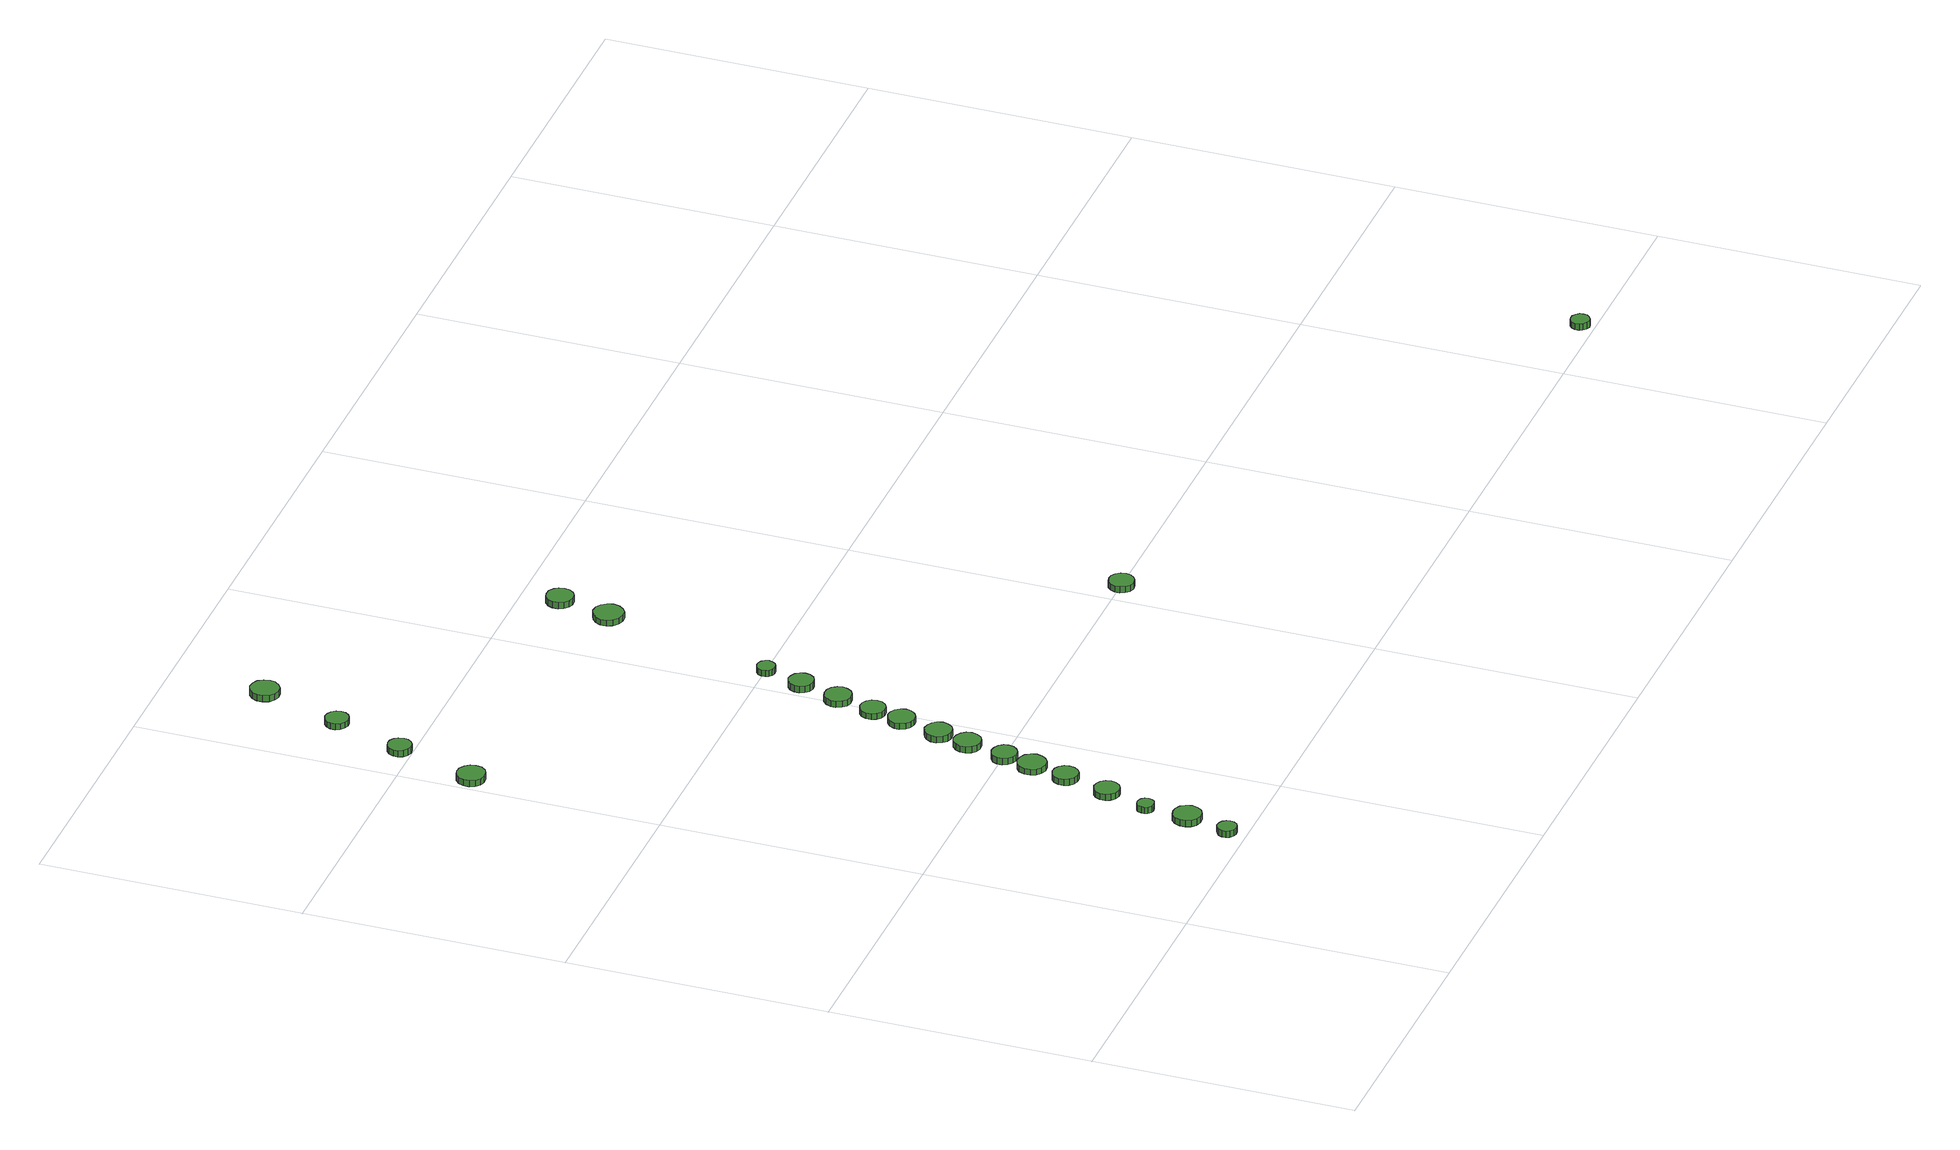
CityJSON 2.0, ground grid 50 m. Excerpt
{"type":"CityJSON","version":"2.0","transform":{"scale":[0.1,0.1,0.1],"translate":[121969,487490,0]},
"CityObjects":{
"tree1":{"type":"SolitaryVegetationObject","attributes":{"function":"something"},"geometry":[{"type":"MultiSurface","lod":"1","boundaries":[[[0,1,2,3,4,5,6,7,8,9,10,11,12,13,14]],[[15,16,17,18,19,20,21,22,23,24,25,26,27,28,29]],[[0,29,28,1]],[[1,28,27,2]],[[2,27,26,3]],[[3,26,25,4]],[[4,25,24,5]],[[5,24,23,6]],[[6,23,22,7]],[[7,22,21,8]],[[8,21,20,9]],[[9,20,19,10]],[[10,19,18,11]],[[11,18,17,12]],[[12,17,16,13]],[[13,16,15,14]],[[14,15,29,0]]]}]},
"tree2":{"type":"SolitaryVegetationObject","attributes":{"function":"something"},"geometry":[{"type":"MultiSurface","lod":"1","boundaries":[[[30,31,32,33,34,35,36,37,38,39,40,41,42,43,44]],[[45,46,47,48,49,50,51,52,53,54,55,56,57,58,59]],[[30,59,58,31]],[[31,58,57,32]],[[32,57,56,33]],[[33,56,55,34]],[[34,55,54,35]],[[35,54,53,36]],[[36,53,52,37]],[[37,52,51,38]],[[38,51,50,39]],[[39,50,49,40]],[[40,49,48,41]],[[41,48,47,42]],[[42,47,46,43]],[[43,46,45,44]],[[44,45,59,30]]]}]},
"tree3":{"type":"SolitaryVegetationObject","attributes":{"function":"something"},"geometry":[{"type":"MultiSurface","lod":"1","boundaries":[[[60,61,62,63,64,65,66,67,68,69,70,71,72,73,74]],[[75,76,77,78,79,80,81,82,83,84,85,86,87,88,89]],[[60,89,88,61]],[[61,88,87,62]],[[62,87,86,63]],[[63,86,85,64]],[[64,85,84,65]],[[65,84,83,66]],[[66,83,82,67]],[[67,82,81,68]],[[68,81,80,69]],[[69,80,79,70]],[[70,79,78,71]],[[71,78,77,72]],[[72,77,76,73]],[[73,76,75,74]],[[74,75,89,60]]]}]},
"tree4":{"type":"SolitaryVegetationObject","attributes":{"function":"something"},"geometry":[{"type":"MultiSurface","lod":"1","boundaries":[[[90,91,92,93,94,95,96,97,98,99,100,101,102,103,104]],[[105,106,107,108,109,110,111,112,113,114,115,116,117,118,119]],[[90,119,118,91]],[[91,118,117,92]],[[92,117,116,93]],[[93,116,115,94]],[[94,115,114,95]],[[95,114,113,96]],[[96,113,112,97]],[[97,112,111,98]],[[98,111,110,99]],[[99,110,109,100]],[[100,109,108,101]],[[101,108,107,102]],[[102,107,106,103]],[[103,106,105,104]],[[104,105,119,90]]]}]},
"tree5":{"type":"SolitaryVegetationObject","attributes":{"function":"something"},"geometry":[{"type":"MultiSurface","lod":"1","boundaries":[[[120,121,122,123,124,125,126,127,128,129,130,131,132,133,134]],[[135,136,137,138,139,140,141,142,143,144,145,146,147,148,149]],[[120,149,148,121]],[[121,148,147,122]],[[122,147,146,123]],[[123,146,145,124]],[[124,145,144,125]],[[125,144,143,126]],[[126,143,142,127]],[[127,142,141,128]],[[128,141,140,129]],[[129,140,139,130]],[[130,139,138,131]],[[131,138,137,132]],[[132,137,136,133]],[[133,136,135,134]],[[134,135,149,120]]]}]},
"tree6":{"type":"SolitaryVegetationObject","attributes":{"function":"something"},"geometry":[{"type":"MultiSurface","lod":"1","boundaries":[[[150,151,152,153,154,155,156,157,158,159,160,161,162,163,164]],[[165,166,167,168,169,170,171,172,173,174,175,176,177,178,179]],[[150,179,178,151]],[[151,178,177,152]],[[152,177,176,153]],[[153,176,175,154]],[[154,175,174,155]],[[155,174,173,156]],[[156,173,172,157]],[[157,172,171,158]],[[158,171,170,159]],[[159,170,169,160]],[[160,169,168,161]],[[161,168,167,162]],[[162,167,166,163]],[[163,166,165,164]],[[164,165,179,150]]]}]},
"tree7":{"type":"SolitaryVegetationObject","attributes":{"function":"something"},"geometry":[{"type":"MultiSurface","lod":"1","boundaries":[[[180,181,182,183,184,185,186,187,188,189,190,191,192,193,194]],[[195,196,197,198,199,200,201,202,203,204,205,206,207,208,209]],[[180,209,208,181]],[[181,208,207,182]],[[182,207,206,183]],[[183,206,205,184]],[[184,205,204,185]],[[185,204,203,186]],[[186,203,202,187]],[[187,202,201,188]],[[188,201,200,189]],[[189,200,199,190]],[[190,199,198,191]],[[191,198,197,192]],[[192,197,196,193]],[[193,196,195,194]],[[194,195,209,180]]]}]},
"tree8":{"type":"SolitaryVegetationObject","attributes":{"function":"something"},"geometry":[{"type":"MultiSurface","lod":"1","boundaries":[[[210,211,212,213,214,215,216,217,218,219,220,221,222,223,224]],[[225,226,227,228,229,230,231,232,233,234,235,236,237,238,239]],[[210,239,238,211]],[[211,238,237,212]],[[212,237,236,213]],[[213,236,235,214]],[[214,235,234,215]],[[215,234,233,216]],[[216,233,232,217]],[[217,232,231,218]],[[218,231,230,219]],[[219,230,229,220]],[[220,229,228,221]],[[221,228,227,222]],[[222,227,226,223]],[[223,226,225,224]],[[224,225,239,210]]]}]},
"tree9":{"type":"SolitaryVegetationObject","attributes":{"function":"something"},"geometry":[{"type":"MultiSurface","lod":"1","boundaries":[[[240,241,242,243,244,245,246,247,248,249,250,251,252,253,254]],[[255,256,257,258,259,260,261,262,263,264,265,266,267,268,269]],[[240,269,268,241]],[[241,268,267,242]],[[242,267,266,243]],[[243,266,265,244]],[[244,265,264,245]],[[245,264,263,246]],[[246,263,262,247]],[[247,262,261,248]],[[248,261,260,249]],[[249,260,259,250]],[[250,259,258,251]],[[251,258,257,252]],[[252,257,256,253]],[[253,256,255,254]],[[254,255,269,240]]]}]},
"tree10":{"type":"SolitaryVegetationObject","attributes":{"function":"something"},"geometry":[{"type":"MultiSurface","lod":"1","boundaries":[[[270,271,272,273,274,275,276,277,278,279,280,281,282,283,284]],[[285,286,287,288,289,290,291,292,293,294,295,296,297,298,299]],[[270,299,298,271]],[[271,298,297,272]],[[272,297,296,273]],[[273,296,295,274]],[[274,295,294,275]],[[275,294,293,276]],[[276,293,292,277]],[[277,292,291,278]],[[278,291,290,279]],[[279,290,289,280]],[[280,289,288,281]],[[281,288,287,282]],[[282,287,286,283]],[[283,286,285,284]],[[284,285,299,270]]]}]},
"tree11":{"type":"SolitaryVegetationObject","attributes":{"function":"something"},"geometry":[{"type":"MultiSurface","lod":"1","boundaries":[[[300,301,302,303,304,305,306,307,308,309,310,311,312,313,314]],[[315,316,317,318,319,320,321,322,323,324,325,326,327,328,329]],[[300,329,328,301]],[[301,328,327,302]],[[302,327,326,303]],[[303,326,325,304]],[[304,325,324,305]],[[305,324,323,306]],[[306,323,322,307]],[[307,322,321,308]],[[308,321,320,309]],[[309,320,319,310]],[[310,319,318,311]],[[311,318,317,312]],[[312,317,316,313]],[[313,316,315,314]],[[314,315,329,300]]]}]},
"tree12":{"type":"SolitaryVegetationObject","attributes":{"function":"something"},"geometry":[{"type":"MultiSurface","lod":"1","boundaries":[[[330,331,332,333,334,335,336,337,338,339,340,341,342,343,344]],[[345,346,347,348,349,350,351,352,353,354,355,356,357,358,359]],[[330,359,358,331]],[[331,358,357,332]],[[332,357,356,333]],[[333,356,355,334]],[[334,355,354,335]],[[335,354,353,336]],[[336,353,352,337]],[[337,352,351,338]],[[338,351,350,339]],[[339,350,349,340]],[[340,349,348,341]],[[341,348,347,342]],[[342,347,346,343]],[[343,346,345,344]],[[344,345,359,330]]]}]},
"tree13":{"type":"SolitaryVegetationObject","attributes":{"function":"something"},"geometry":[{"type":"MultiSurface","lod":"1","boundaries":[[[360,361,362,363,364,365,366,367,368,369,370,371,372,373,374]],[[375,376,377,378,379,380,381,382,383,384,385,386,387,388,389]],[[360,389,388,361]],[[361,388,387,362]],[[362,387,386,363]],[[363,386,385,364]],[[364,385,384,365]],[[365,384,383,366]],[[366,383,382,367]],[[367,382,381,368]],[[368,381,380,369]],[[369,380,379,370]],[[370,379,378,371]],[[371,378,377,372]],[[372,377,376,373]],[[373,376,375,374]],[[374,375,389,360]]]}]},
"tree14":{"type":"SolitaryVegetationObject","attributes":{"function":"something"},"geometry":[{"type":"MultiSurface","lod":"1","boundaries":[[[390,391,392,393,394,395,396,397,398,399,400,401,402,403,404]],[[405,406,407,408,409,410,411,412,413,414,415,416,417,418,419]],[[390,419,418,391]],[[391,418,417,392]],[[392,417,416,393]],[[393,416,415,394]],[[394,415,414,395]],[[395,414,413,396]],[[396,413,412,397]],[[397,412,411,398]],[[398,411,410,399]],[[399,410,409,400]],[[400,409,408,401]],[[401,408,407,402]],[[402,407,406,403]],[[403,406,405,404]],[[404,405,419,390]]]}]},
"tree15":{"type":"SolitaryVegetationObject","attributes":{"function":"something"},"geometry":[{"type":"MultiSurface","lod":"1","boundaries":[[[420,421,422,423,424,425,426,427,428,429,430,431,432,433,434]],[[435,436,437,438,439,440,441,442,443,444,445,446,447,448,449]],[[420,449,448,421]],[[421,448,447,422]],[[422,447,446,423]],[[423,446,445,424]],[[424,445,444,425]],[[425,444,443,426]],[[426,443,442,427]],[[427,442,441,428]],[[428,441,440,429]],[[429,440,439,430]],[[430,439,438,431]],[[431,438,437,432]],[[432,437,436,433]],[[433,436,435,434]],[[434,435,449,420]]]}]},
"tree16":{"type":"SolitaryVegetationObject","attributes":{"function":"something"},"geometry":[{"type":"MultiSurface","lod":"1","boundaries":[[[450,451,452,453,454,455,456,457,458,459,460,461,462,463,464]],[[465,466,467,468,469,470,471,472,473,474,475,476,477,478,479]],[[450,479,478,451]],[[451,478,477,452]],[[452,477,476,453]],[[453,476,475,454]],[[454,475,474,455]],[[455,474,473,456]],[[456,473,472,457]],[[457,472,471,458]],[[458,471,470,459]],[[459,470,469,460]],[[460,469,468,461]],[[461,468,467,462]],[[462,467,466,463]],[[463,466,465,464]],[[464,465,479,450]]]}]},
"tree17":{"type":"SolitaryVegetationObject","attributes":{"function":"something"},"geometry":[{"type":"MultiSurface","lod":"1","boundaries":[[[480,481,482,483,484,485,486,487,488,489,490,491,492,493,494]],[[495,496,497,498,499,500,501,502,503,504,505,506,507,508,509]],[[480,509,508,481]],[[481,508,507,482]],[[482,507,506,483]],[[483,506,505,484]],[[484,505,504,485]],[[485,504,503,486]],[[486,503,502,487]],[[487,502,501,488]],[[488,501,500,489]],[[489,500,499,490]],[[490,499,498,491]],[[491,498,497,492]],[[492,497,496,493]],[[493,496,495,494]],[[494,495,509,480]]]}]},
"tree18":{"type":"SolitaryVegetationObject","attributes":{"function":"something"},"geometry":[{"type":"MultiSurface","lod":"1","boundaries":[[[510,511,512,513,514,515,516,517,518,519,520,521,522,523,524]],[[525,526,527,528,529,530,531,532,533,534,535,536,537,538,539]],[[510,539,538,511]],[[511,538,537,512]],[[512,537,536,513]],[[513,536,535,514]],[[514,535,534,515]],[[515,534,533,516]],[[516,533,532,517]],[[517,532,531,518]],[[518,531,530,519]],[[519,530,529,520]],[[520,529,528,521]],[[521,528,527,522]],[[522,527,526,523]],[[523,526,525,524]],[[524,525,539,510]]]}]},
"tree19":{"type":"SolitaryVegetationObject","attributes":{"function":"something"},"geometry":[{"type":"MultiSurface","lod":"1","boundaries":[[[540,541,542,543,544,545,546,547,548,549,550,551,552,553,554]],[[555,556,557,558,559,560,561,562,563,564,565,566,567,568,569]],[[540,569,568,541]],[[541,568,567,542]],[[542,567,566,543]],[[543,566,565,544]],[[544,565,564,545]],[[545,564,563,546]],[[546,563,562,547]],[[547,562,561,548]],[[548,561,560,549]],[[549,560,559,550]],[[550,559,558,551]],[[551,558,557,552]],[[552,557,556,553]],[[553,556,555,554]],[[554,555,569,540]]]}]},
"tree20":{"type":"SolitaryVegetationObject","attributes":{"function":"something"},"geometry":[{"type":"MultiSurface","lod":"1","boundaries":[[[570,571,572,573,574,575,576,577,578,579,580,581,582,583,584]],[[585,586,587,588,589,590,591,592,593,594,595,596,597,598,599]],[[570,599,598,571]],[[571,598,597,572]],[[572,597,596,573]],[[573,596,595,574]],[[574,595,594,575]],[[575,594,593,576]],[[576,593,592,577]],[[577,592,591,578]],[[578,591,590,579]],[[579,590,589,580]],[[580,589,588,581]],[[581,588,587,582]],[[582,587,586,583]],[[583,586,585,584]],[[584,585,599,570]]]}]},
"tree21":{"type":"SolitaryVegetationObject","attributes":{"function":"something"},"geometry":[{"type":"MultiSurface","lod":"1","boundaries":[[[600,601,602,603,604,605,606,607,608,609,610,611,612,613,614]],[[615,616,617,618,619,620,621,622,623,624,625,626,627,628,629]],[[600,629,628,601]],[[601,628,627,602]],[[602,627,626,603]],[[603,626,625,604]],[[604,625,624,605]],[[605,624,623,606]],[[606,623,622,607]],[[607,622,621,608]],[[608,621,620,609]],[[609,620,619,610]],[[610,619,618,611]],[[611,618,617,612]],[[612,617,616,613]],[[613,616,615,614]],[[614,615,629,600]]]}]},
"tree22":{"type":"SolitaryVegetationObject","attributes":{"function":"something"},"geometry":[{"type":"MultiSurface","lod":"1","boundaries":[[[630,631,632,633,634,635,636,637,638,639,640,641,642,643,644]],[[645,646,647,648,649,650,651,652,653,654,655,656,657,658,659]],[[630,659,658,631]],[[631,658,657,632]],[[632,657,656,633]],[[633,656,655,634]],[[634,655,654,635]],[[635,654,653,636]],[[636,653,652,637]],[[637,652,651,638]],[[638,651,650,639]],[[639,650,649,640]],[[640,649,648,641]],[[641,648,647,642]],[[642,647,646,643]],[[643,646,645,644]],[[644,645,659,630]]]}]}
},
"vertices":[
[339,37,15],[337,44,15],[333,50,15],[326,54,15],[318,55,15],[311,52,15],[305,47,15],[302,40,15],[302,33,15],[305,26,15],[311,21,15],[318,18,15],[326,19,15],[333,23,15],[337,29,15],[337,29,2],[333,23,2],[326,19,2],[318,18,2],[311,21,2],[305,26,2],[302,33,2],[302,40,2],[305,47,2],[311,52,2],[318,55,2],[326,54,2],[333,50,2],[337,44,2],[339,37,2],
[365,119,15],[362,130,15],[356,139,15],[346,144,15],[335,145,15],[324,142,15],[316,135,15],[312,124,15],[312,113,15],[316,103,15],[324,96,15],[335,92,15],[346,93,15],[356,99,15],[362,108,15],[362,108,2],[356,99,2],[346,93,2],[335,92,2],[324,96,2],[316,103,2],[312,113,2],[312,124,2],[316,135,2],[324,142,2],[335,145,2],[346,144,2],[356,139,2],[362,130,2],[365,119,2],
[363,201,14],[362,208,14],[358,213,14],[352,216,14],[346,217,14],[339,215,14],[334,211,14],[332,204,14],[332,198,14],[334,192,14],[339,187,14],[346,185,14],[352,186,14],[358,189,14],[362,195,14],[362,195,1],[358,189,1],[352,186,1],[346,185,1],[339,187,1],[334,192,1],[332,198,1],[332,204,1],[334,211,1],[339,215,1],[346,217,1],[352,216,1],[358,213,1],[362,208,1],[363,201,1],
[60,1370,16],[58,1381,16],[51,1390,16],[41,1396,16],[30,1397,16],[20,1394,16],[11,1386,16],[7,1376,16],[7,1365,16],[11,1355,16],[20,1347,16],[30,1344,16],[41,1345,16],[51,1350,16],[58,1359,16],[58,1359,3],[51,1350,3],[41,1345,3],[30,1344,3],[20,1347,3],[11,1355,3],[7,1365,3],[7,1376,3],[11,1386,3],[20,1394,3],[30,1397,3],[41,1396,3],[51,1390,3],[58,1381,3],[60,1370,3],
[397,284,14],[395,294,14],[389,302,14],[380,307,14],[371,308,14],[361,305,14],[354,298,14],[350,289,14],[350,279,14],[354,270,14],[361,264,14],[371,260,14],[380,261,14],[389,266,14],[395,275,14],[395,275,1],[389,266,1],[380,261,1],[371,260,1],[361,264,1],[354,270,1],[350,279,1],[350,289,1],[354,298,1],[361,305,1],[371,308,1],[380,307,1],[389,302,1],[395,294,1],[397,284,1],
[420,371,14],[418,381,14],[412,389,14],[404,394,14],[394,395,14],[384,392,14],[377,385,14],[373,376,14],[373,366,14],[377,357,14],[384,350,14],[394,347,14],[404,348,14],[412,353,14],[418,361,14],[418,361,1],[412,353,1],[404,348,1],[394,347,1],[384,350,1],[377,357,1],[373,366,1],[373,376,1],[377,385,1],[384,392,1],[394,395,1],[404,394,1],[412,389,1],[418,381,1],[420,371,1],
[101,1522,18],[99,1532,18],[94,1539,18],[86,1544,18],[77,1545,18],[68,1542,18],[61,1536,18],[57,1527,18],[57,1518,18],[61,1509,18],[68,1503,18],[77,1500,18],[86,1501,18],[94,1506,18],[99,1513,18],[99,1513,5],[94,1506,5],[86,1501,5],[77,1500,5],[68,1503,5],[61,1509,5],[57,1518,5],[57,1527,5],[61,1536,5],[68,1542,5],[77,1545,5],[86,1544,5],[94,1539,5],[99,1532,5],[101,1522,5],
[438,440,14],[435,451,14],[429,460,14],[419,465,14],[408,467,14],[397,463,14],[389,456,14],[385,445,14],[385,434,14],[389,424,14],[397,417,14],[408,413,14],[419,414,14],[429,420,14],[435,429,14],[435,429,2],[429,420,2],[419,414,2],[408,413,2],[397,417,2],[389,424,2],[385,434,2],[385,445,2],[389,456,2],[397,463,2],[408,467,2],[419,465,2],[429,460,2],[435,451,2],[438,440,2],
[449,498,15],[447,507,15],[441,515,15],[432,520,15],[422,521,15],[413,518,15],[405,512,15],[401,503,15],[401,493,15],[405,484,15],[413,477,15],[422,474,15],[432,475,15],[441,480,15],[447,488,15],[447,488,2],[441,480,2],[432,475,2],[422,474,2],[413,477,2],[405,484,2],[401,493,2],[401,503,2],[405,512,2],[413,518,2],[422,521,2],[432,520,2],[441,515,2],[447,507,2],[449,498,2],
[469,574,14],[466,585,14],[460,593,14],[451,598,14],[440,600,14],[430,596,14],[423,589,14],[418,580,14],[418,569,14],[423,559,14],[430,552,14],[440,549,14],[451,550,14],[460,555,14],[466,564,14],[466,564,1],[460,555,1],[451,550,1],[440,549,1],[430,552,1],[423,559,1],[418,569,1],[418,580,1],[423,589,1],[430,596,1],[440,600,1],[451,598,1],[460,593,1],[466,585,1],[469,574,1],
[147,1658,20],[145,1667,20],[139,1675,20],[131,1679,20],[122,1680,20],[113,1677,20],[106,1671,20],[102,1663,20],[102,1653,20],[106,1645,20],[113,1639,20],[122,1636,20],[131,1637,20],[139,1641,20],[145,1649,20],[145,1649,8],[139,1641,8],[131,1637,8],[122,1636,8],[113,1639,8],[106,1645,8],[102,1653,8],[102,1663,8],[106,1671,8],[113,1677,8],[122,1680,8],[131,1679,8],[139,1675,8],[145,1667,8],[147,1658,8],
[483,634,15],[480,645,15],[474,653,15],[465,658,15],[454,660,15],[444,656,15],[437,649,15],[432,640,15],[432,629,15],[437,619,15],[444,612,15],[454,609,15],[465,610,15],[474,615,15],[480,624,15],[480,624,2],[474,615,2],[465,610,2],[454,609,2],[444,612,2],[437,619,2],[432,629,2],[432,640,2],[437,649,2],[444,656,2],[454,660,2],[465,658,2],[474,653,2],[480,645,2],[483,634,2],
[501,711,16],[499,721,16],[492,730,16],[483,735,16],[473,736,16],[463,733,16],[455,726,16],[450,716,16],[450,706,16],[455,696,16],[463,689,16],[473,686,16],[483,687,16],[492,692,16],[499,701,16],[499,701,4],[492,692,4],[483,687,4],[473,686,4],[463,689,4],[455,696,4],[450,706,4],[450,716,4],[455,726,4],[463,733,4],[473,736,4],[483,735,4],[492,730,4],[499,721,4],[501,711,4],
[199,1812,23],[197,1823,23],[190,1833,23],[180,1838,23],[169,1840,23],[158,1836,23],[149,1828,23],[145,1818,23],[145,1807,23],[149,1796,23],[158,1788,23],[169,1785,23],[180,1786,23],[190,1792,23],[197,1801,23],[197,1801,10],[190,1792,10],[180,1786,10],[169,1785,10],[158,1788,10],[149,1796,10],[145,1807,10],[145,1818,10],[149,1828,10],[158,1836,10],[169,1840,10],[180,1838,10],[190,1833,10],[197,1823,10],[199,1812,10],
[512,770,16],[510,780,16],[504,788,16],[495,793,16],[485,794,16],[476,791,16],[469,784,16],[465,775,16],[465,765,16],[469,756,16],[476,749,16],[485,746,16],[495,747,16],[504,752,16],[510,760,16],[510,760,4],[504,752,4],[495,747,4],[485,746,4],[476,749,4],[469,756,4],[465,765,4],[465,775,4],[469,784,4],[476,791,4],[485,794,4],[495,793,4],[504,788,4],[510,780,4],[512,770,4],
[530,842,19],[527,852,19],[521,861,19],[512,866,19],[501,867,19],[491,864,19],[484,857,19],[479,847,19],[479,837,19],[484,827,19],[491,820,19],[501,817,19],[512,818,19],[521,823,19],[527,832,19],[527,832,6],[521,823,6],[512,818,6],[501,817,6],[491,820,6],[484,827,6],[479,837,6],[479,847,6],[484,857,6],[491,864,6],[501,867,6],[512,866,6],[521,861,6],[527,852,6],[530,842,6],
[547,919,22],[545,928,22],[539,937,22],[530,941,22],[521,943,22],[511,939,22],[504,933,22],[500,924,22],[500,914,22],[504,905,22],[511,898,22],[521,895,22],[530,896,22],[539,901,22],[545,909,22],[545,909,9],[539,901,9],[530,896,9],[521,895,9],[511,898,9],[504,905,9],[500,914,9],[500,924,9],[504,933,9],[511,939,9],[521,943,9],[530,941,9],[539,937,9],[545,928,9],[547,919,9],
[556,991,28],[554,998,28],[550,1004,28],[544,1007,28],[537,1008,28],[530,1006,28],[525,1001,28],[522,994,28],[522,987,28],[525,981,28],[530,976,28],[537,974,28],[544,975,28],[550,978,28],[554,984,28],[554,984,15],[550,978,15],[544,975,15],[537,974,15],[530,976,15],[525,981,15],[522,987,15],[522,994,15],[525,1001,15],[530,1006,15],[537,1008,15],[544,1007,15],[550,1004,15],[554,998,15],[556,991,15],
[643,1318,29],[640,1329,29],[633,1339,29],[623,1345,29],[611,1346,29],[600,1342,29],[591,1334,29],[586,1323,29],[586,1312,29],[591,1301,29],[600,1293,29],[611,1289,29],[623,1290,29],[633,1296,29],[640,1306,29],[640,1306,17],[633,1296,17],[623,1290,17],[611,1289,17],[600,1293,17],[591,1301,17],[586,1312,17],[586,1323,17],[591,1334,17],[600,1342,17],[611,1346,17],[623,1345,17],[633,1339,17],[640,1329,17],[643,1318,17],
[661,1418,31],[659,1428,31],[653,1436,31],[644,1442,31],[633,1443,31],[623,1440,31],[615,1432,31],[611,1423,31],[611,1412,31],[615,1403,31],[623,1395,31],[633,1392,31],[644,1393,31],[653,1399,31],[659,1407,31],[659,1407,18],[653,1399,18],[644,1393,18],[633,1392,18],[623,1395,18],[615,1403,18],[611,1412,18],[611,1423,18],[615,1432,18],[623,1440,18],[633,1443,18],[644,1442,18],[653,1436,18],[659,1428,18],[661,1418,18],
[1056,492,26],[1054,502,26],[1048,510,26],[1040,515,26],[1030,516,26],[1020,513,26],[1013,506,26],[1009,497,26],[1009,488,26],[1013,479,26],[1020,472,26],[1030,469,26],[1040,470,26],[1048,475,26],[1054,483,26],[1054,483,13],[1048,475,13],[1040,470,13],[1030,469,13],[1020,472,13],[1013,479,13],[1009,488,13],[1009,497,13],[1013,506,13],[1020,513,13],[1030,516,13],[1040,515,13],[1048,510,13],[1054,502,13],[1056,492,13],
[2169,22,25],[2168,29,25],[2163,35,25],[2157,39,25],[2150,40,25],[2143,38,25],[2137,33,25],[2134,26,25],[2134,18,25],[2137,12,25],[2143,7,25],[2150,4,25],[2157,5,25],[2163,9,25],[2168,15,25],[2168,15,12],[2163,9,12],[2157,5,12],[2150,4,12],[2143,7,12],[2137,12,12],[2134,18,12],[2134,26,12],[2137,33,12],[2143,38,12],[2150,40,12],[2157,39,12],[2163,35,12],[2168,29,12],[2169,22,12]
]}
